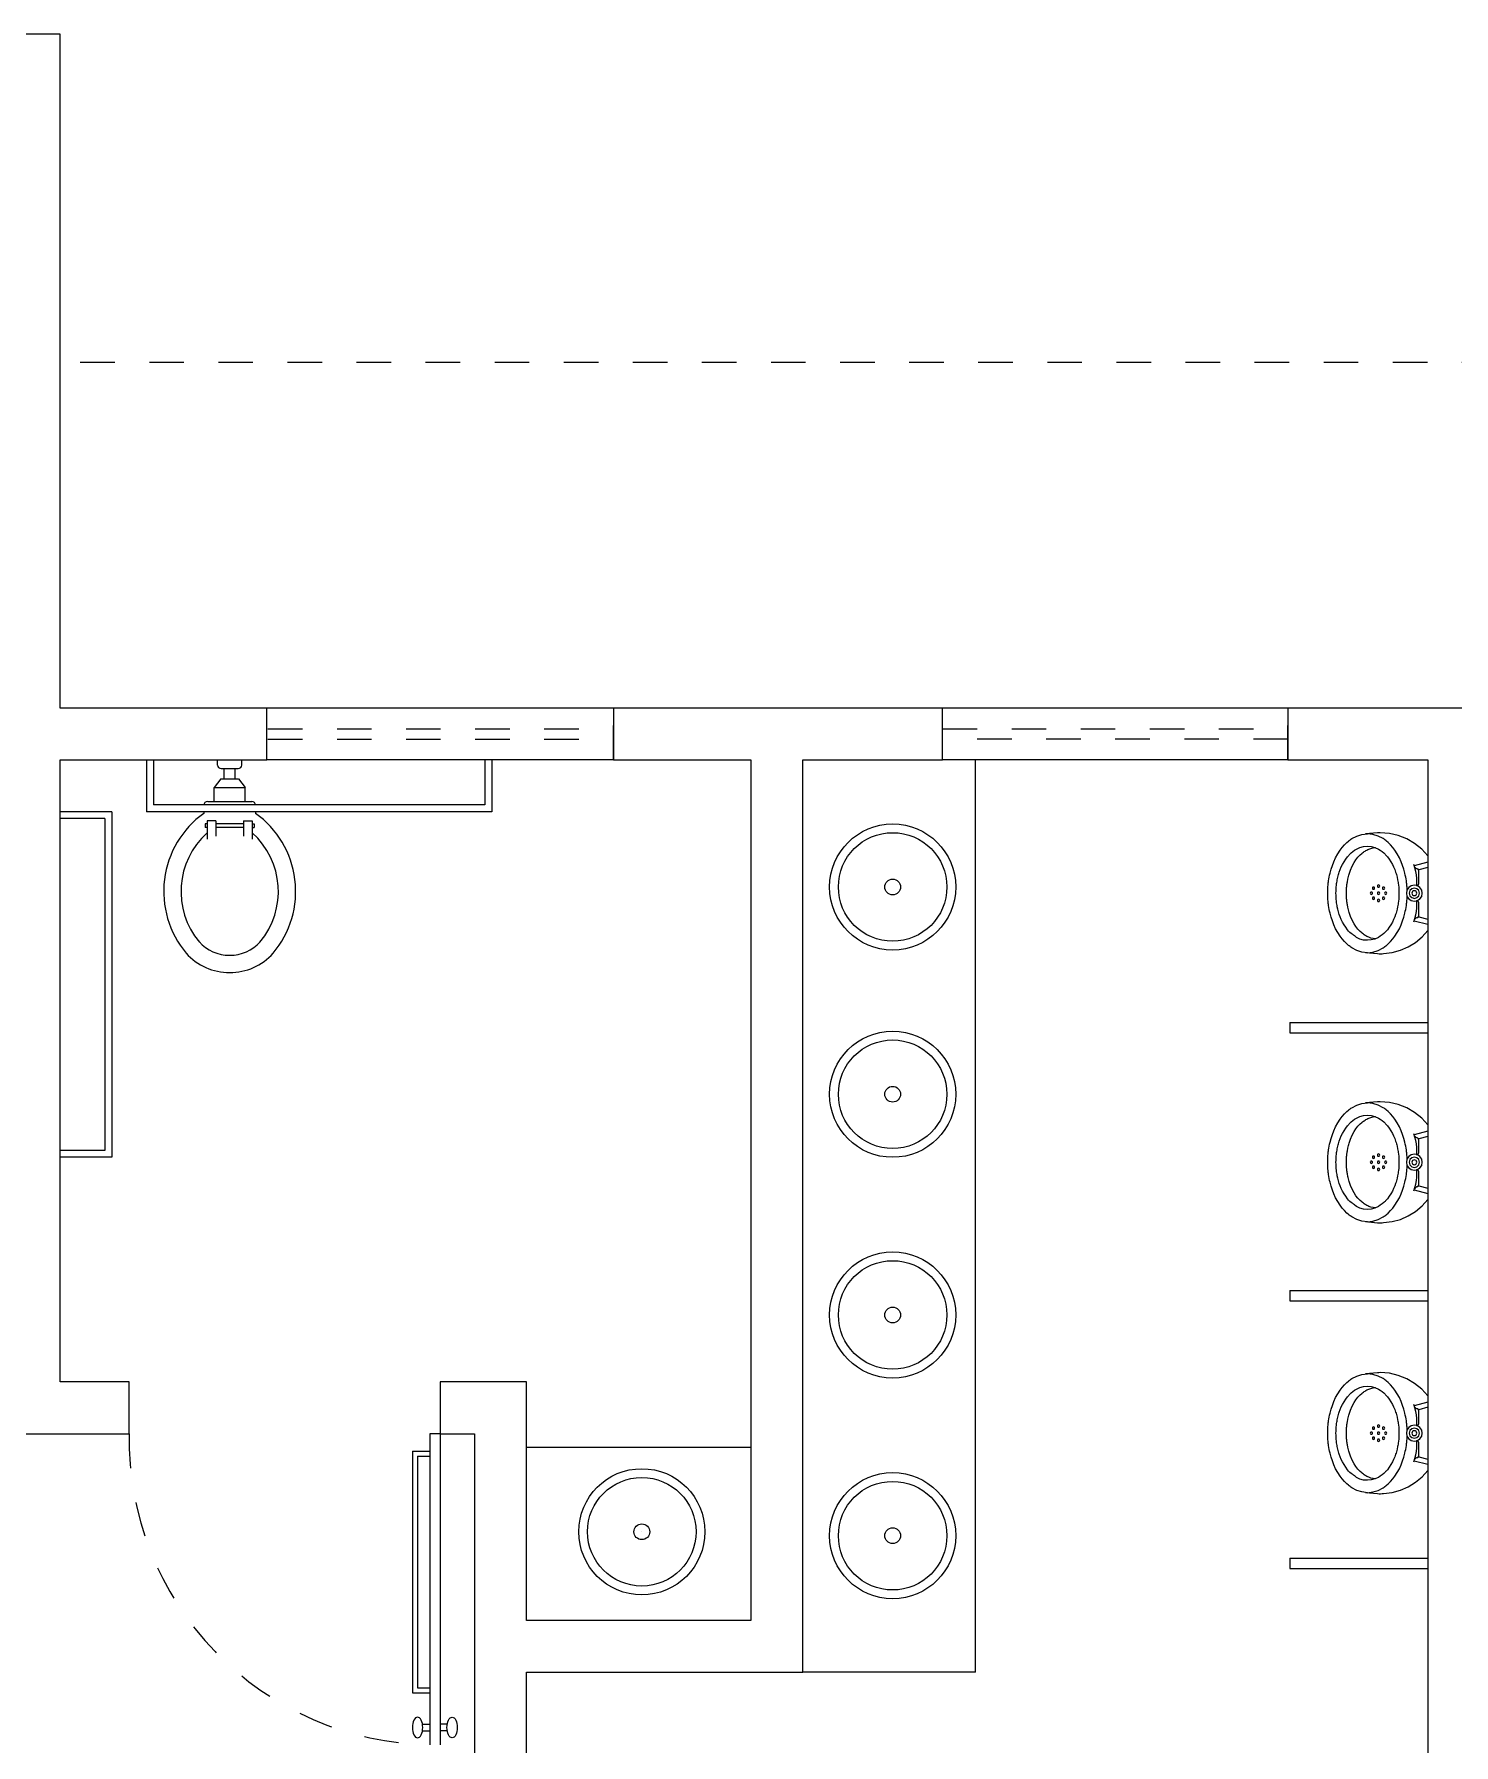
# Model space of a CAD drawing. Header units: millimetres. Extents: x 952 to 2017, y 419 to 1447.
# Drawn here: x 1009.416 to 1013.526, y 460.549 to 465.499 of the extents above; entities that cross this region are included whole.
import ezdxf

# ---------------------------------------------------------------- set-up
doc = ezdxf.new("R2010")
doc.units = ezdxf.units.MM
doc.linetypes.add('ACAD_ISO03W100', pattern=[30, 12, -18])
for name, color, linetype in [('can02', 2, 'Continuous'), ('Fios', 10, 'Continuous'), ('Janela', 2, 'Continuous'), ('pena 01', 1, 'Continuous'), ('pena02', 2, 'Continuous')]:
    doc.layers.add(name, color=color, linetype=linetype)

msp = doc.modelspace()

# ---------------------------------------------------------------- linework, layer by layer
at = {"layer": 'can02'}
msp.add_line((1011.0925, 463.5488), (1010.0798, 463.5488), dxfattribs=at)
for points in [[(1009.6907, 461.4488), (1009.6907, 461.5988), (1009.4907, 461.5988), (1009.4907, 463.3988), (1010.0895, 463.3988), (1010.0895, 463.5488), (1009.4907, 463.5488), (1009.4907, 465.4988), (1009.3407, 465.4988), (1009.3407, 461.4488)], [(1011.6407, 460.7588), (1011.6407, 463.3988), (1012.0457, 463.3988), (1012.0457, 463.5488), (1011.0925, 463.5488), (1011.0925, 463.3988), (1011.4907, 463.3988), (1011.4907, 460.9088), (1010.8407, 460.9088), (1010.8407, 460.9488), (1010.8407, 461.5988), (1010.5907, 461.5988), (1010.5907, 461.4488), (1010.6907, 461.4488), (1010.6907, 460.4188), (1010.8407, 460.4188), (1010.8407, 460.7588)]]:
    msp.add_lwpolyline(points, close=True, dxfattribs=at)
msp.add_lwpolyline([(1013.6007, 463.5488), (1013.0457, 463.5488), (1013.0457, 463.3988), (1013.4507, 463.3988), (1013.4507, 457.5488), (1011.6407, 457.5488)], dxfattribs=at)
at = {"layer": 'Fios'}
for p, q in [((1009.9467, 463.3988), (1010.0167, 463.3988)), ((1009.9467, 463.3838), (1009.9467, 463.3988)), ((1009.9467, 463.3988), (1010.0167, 463.3988)), ((1009.9567, 463.3738), (1010.0067, 463.3738)), ((1009.9662, 463.3438), (1009.9662, 463.3738)), ((1009.9972, 463.3438), (1009.9972, 463.3738)), ((1010.0167, 463.3838), (1010.0167, 463.3988)), ((1012.1407, 460.7588), (1012.1407, 463.3988)), ((1009.9562, 463.3438), (1009.9367, 463.3188)), ((1009.9562, 463.3438), (1010.0072, 463.3438)), ((1010.0072, 463.3438), (1010.0267, 463.3188)), ((1009.918, 463.2788), (1010.0454, 463.2788)), ((1009.9367, 463.2788), (1009.9367, 463.3188)), ((1009.9367, 463.3188), (1010.0267, 463.3188)), ((1010.0267, 463.2788), (1010.0267, 463.3188)), ((1009.9067, 463.2488), (1009.9067, 463.244)), ((1009.9162, 463.2225), (1009.9162, 463.1694)), ((1009.9412, 463.2225), (1009.9162, 463.2225)), ((1009.9412, 463.2225), (1009.9412, 463.1785)), ((1010.0215, 463.2225), (1010.0215, 463.1785)), ((1010.0215, 463.2225), (1010.0466, 463.2225)), ((1010.0466, 463.2225), (1010.0466, 463.1694)), ((1010.0567, 463.2488), (1010.0567, 463.244)), ((1009.9162, 463.2136), (1009.9103, 463.2136)), ((1009.9103, 463.2136), (1009.9103, 463.2029)), ((1009.9162, 463.2029), (1009.9103, 463.2029)), ((1010.0215, 463.2136), (1009.9412, 463.2136)), ((1010.0215, 463.2029), (1009.9412, 463.2029)), ((1010.0466, 463.2136), (1010.0525, 463.2136)), ((1010.0466, 463.2029), (1010.0525, 463.2029)), ((1010.0525, 463.2136), (1010.0525, 463.2029)), ((1011.4907, 461.4088), (1010.8407, 461.4088)), ((1011.1749, 461.1652), (1011.1749, 461.1652)), ((1012.1407, 460.7588), (1011.6407, 460.7588))]:
    msp.add_line(p, q, dxfattribs=at)
for points in [[(1013.2304, 463.171), (1013.2447, 463.1784), (1013.2599, 463.1832), (1013.2758, 463.1852)], [(1013.3051, 463.1878), (1013.27, 463.1847)], [(1013.3211, 463.171), (1013.3069, 463.1784), (1013.2917, 463.1832), (1013.2758, 463.1852)], [(1013.309, 463.1881), (1013.3051, 463.1878)], [(1013.3128, 463.1882), (1013.309, 463.1881)], [(1013.3895, 463.1705), (1013.3649, 463.1803), (1013.3392, 463.1862), (1013.3128, 463.1882)], [(1013.1783, 463.1042), (1013.1835, 463.1158), (1013.1896, 463.1269), (1013.1965, 463.1376)], [(1013.1965, 463.1376), (1013.2025, 463.1454), (1013.2091, 463.1528), (1013.216, 463.1598)], [(1013.2286, 463.1297), (1013.2335, 463.1338), (1013.2386, 463.1375), (1013.244, 463.1408)], [(1013.2374, 463.1017), (1013.2425, 463.1097), (1013.2483, 463.1171), (1013.2548, 463.1239)], [(1013.244, 463.1408), (1013.2541, 463.1455), (1013.2647, 463.1484), (1013.2758, 463.1494)], [(1013.2758, 463.1494), (1013.2868, 463.1484), (1013.2975, 463.1455), (1013.3075, 463.1408)], [(1013.2796, 463.1406), (1013.2858, 463.1427), (1013.2922, 463.1443), (1013.2987, 463.1451)], [(1013.3075, 463.1408), (1013.3129, 463.1375), (1013.3181, 463.1338), (1013.3229, 463.1297)], [(1013.355, 463.1376), (1013.3491, 463.1454), (1013.3425, 463.1528), (1013.3356, 463.1598)], [(1013.3733, 463.1042), (1013.3681, 463.1158), (1013.3619, 463.1269), (1013.355, 463.1376)], [(1013.4507, 463.1209), (1013.4329, 463.1405), (1013.4124, 463.1571), (1013.3895, 463.1705)], [(1013.1674, 463.0709), (1013.1704, 463.0822), (1013.1741, 463.0933), (1013.1783, 463.1042)], [(1013.1943, 463.0741), (1013.197, 463.0817), (1013.2001, 463.0891), (1013.2036, 463.0964)], [(1013.2036, 463.0964), (1013.208, 463.1041), (1013.2128, 463.1115), (1013.2181, 463.1186)], [(1013.2228, 463.0685), (1013.2267, 463.0799), (1013.2317, 463.091), (1013.2374, 463.1017)], [(1013.3335, 463.1186), (1013.3387, 463.1115), (1013.3436, 463.1041), (1013.3479, 463.0964)], [(1013.3479, 463.0964), (1013.3514, 463.0891), (1013.3546, 463.0817), (1013.3573, 463.0741)], [(1013.3841, 463.0709), (1013.3811, 463.0822), (1013.3775, 463.0933), (1013.3733, 463.1042)], [(1013.4173, 463.066), (1013.4154, 463.0761), (1013.4129, 463.086), (1013.4098, 463.0958)], [(1013.4507, 463.103), (1013.4108, 463.0926)], [(1013.4233, 463.0794), (1013.4233, 463.0392)], [(1013.4507, 463.0878), (1013.4246, 463.081)], [(1013.4507, 463.1209), (1013.4507, 462.9051)], [(1013.2932, 463.0309), (1013.2915, 463.0305), (1013.2904, 463.0293), (1013.2899, 463.0276)], [(1013.2899, 463.0276), (1013.2904, 463.026), (1013.2915, 463.0248), (1013.2932, 463.0243)], [(1013.2965, 463.0276), (1013.2961, 463.0293), (1013.2949, 463.0305), (1013.2932, 463.0309)], [(1013.2932, 463.0243), (1013.2949, 463.0248), (1013.2961, 463.026), (1013.2965, 463.0276)], [(1013.3078, 463.037), (1013.3061, 463.0365), (1013.305, 463.0354), (1013.3045, 463.0337)], [(1013.3045, 463.0337), (1013.305, 463.032), (1013.3061, 463.0308), (1013.3078, 463.0304)], [(1013.3111, 463.0337), (1013.3107, 463.0354), (1013.3095, 463.0365), (1013.3078, 463.037)], [(1013.3078, 463.0304), (1013.3095, 463.0308), (1013.3107, 463.032), (1013.3111, 463.0337)], [(1013.3224, 463.0309), (1013.3207, 463.0305), (1013.3196, 463.0293), (1013.3191, 463.0276)], [(1013.3191, 463.0276), (1013.3196, 463.026), (1013.3207, 463.0248), (1013.3224, 463.0243)], [(1013.3257, 463.0276), (1013.3253, 463.0293), (1013.3241, 463.0305), (1013.3224, 463.0309)], [(1013.3224, 463.0243), (1013.3241, 463.0248), (1013.3253, 463.026), (1013.3257, 463.0276)], [(1013.4115, 463.0362), (1013.4025, 463.0343), (1013.3951, 463.0294), (1013.3902, 463.022), (1013.3884, 463.013)], [(1013.4115, 463.0279), (1013.404, 463.0259), (1013.3986, 463.0205), (1013.3966, 463.013)], [(1013.4346, 463.013), (1013.4328, 463.022), (1013.4278, 463.0294), (1013.4205, 463.0343), (1013.4115, 463.0362)], [(1013.4264, 463.013), (1013.4243, 463.0205), (1013.419, 463.0259), (1013.4115, 463.0279)], [(1013.4191, 463.0346), (1013.4191, 463.0455), (1013.4185, 463.0558), (1013.4173, 463.066)], [(1013.418, 463.0349), (1013.4205, 463.0353), (1013.4217, 463.0359)], [(1013.4217, 463.0359), (1013.4226, 463.0368), (1013.4231, 463.0379), (1013.4233, 463.0392)], [(1013.1846, 463.013), (1013.1847, 463.0186)], [(1013.1847, 463.0075), (1013.1846, 463.013)], [(1013.2872, 463.0163), (1013.2855, 463.0159), (1013.2843, 463.0147), (1013.2839, 463.013)], [(1013.2839, 463.013), (1013.2843, 463.0114), (1013.2855, 463.0102), (1013.2872, 463.0097)], [(1013.2905, 463.013), (1013.29, 463.0147), (1013.2888, 463.0159), (1013.2872, 463.0163)], [(1013.2872, 463.0097), (1013.2888, 463.0102), (1013.29, 463.0114), (1013.2905, 463.013)], [(1013.2932, 463.0017), (1013.2915, 463.0013), (1013.2904, 463.0001), (1013.2899, 462.9984)], [(1013.2899, 462.9984), (1013.2904, 462.9968), (1013.2915, 462.9956), (1013.2932, 462.9951)], [(1013.2965, 462.9984), (1013.2961, 463.0001), (1013.2949, 463.0013), (1013.2932, 463.0017)], [(1013.2932, 462.9951), (1013.2949, 462.9956), (1013.2961, 462.9968), (1013.2965, 462.9984)], [(1013.3078, 463.0163), (1013.3061, 463.0159), (1013.305, 463.0147), (1013.3045, 463.013)], [(1013.3045, 463.013), (1013.305, 463.0114), (1013.3061, 463.0102), (1013.3078, 463.0097)], [(1013.3078, 462.9957), (1013.3061, 462.9952), (1013.305, 462.994), (1013.3045, 462.9924)], [(1013.3045, 462.9924), (1013.305, 462.9907), (1013.3061, 462.9895), (1013.3078, 462.9891)], [(1013.3111, 463.013), (1013.3107, 463.0147), (1013.3095, 463.0159), (1013.3078, 463.0163)], [(1013.3078, 463.0097), (1013.3095, 463.0102), (1013.3107, 463.0114), (1013.3111, 463.013)], [(1013.3111, 462.9924), (1013.3107, 462.994), (1013.3095, 462.9952), (1013.3078, 462.9957)], [(1013.3078, 462.9891), (1013.3095, 462.9895), (1013.3107, 462.9907), (1013.3111, 462.9924)], [(1013.3224, 463.0017), (1013.3207, 463.0013), (1013.3196, 463.0001), (1013.3191, 462.9984)], [(1013.3191, 462.9984), (1013.3196, 462.9968), (1013.3207, 462.9956), (1013.3224, 462.9951)], [(1013.3257, 462.9984), (1013.3253, 463.0001), (1013.3241, 463.0013), (1013.3224, 463.0017)], [(1013.3224, 462.9951), (1013.3241, 462.9956), (1013.3253, 462.9968), (1013.3257, 462.9984)], [(1013.3285, 463.0163), (1013.3268, 463.0159), (1013.3256, 463.0147), (1013.3252, 463.013)], [(1013.3252, 463.013), (1013.3256, 463.0114), (1013.3268, 463.0102), (1013.3285, 463.0097)], [(1013.3318, 463.013), (1013.3313, 463.0147), (1013.3301, 463.0159), (1013.3285, 463.0163)], [(1013.3285, 463.0097), (1013.3301, 463.0102), (1013.3313, 463.0114), (1013.3318, 463.013)], [(1013.3669, 463.0186), (1013.3669, 463.013)], [(1013.3669, 463.013), (1013.3669, 463.0075)], [(1013.3884, 463.013), (1013.3902, 463.004), (1013.3951, 462.9967), (1013.4025, 462.9917), (1013.4115, 462.9899)], [(1013.3966, 463.013), (1013.3986, 463.0055), (1013.404, 463.0002), (1013.4115, 462.9982)], [(1013.4115, 462.9899), (1013.4205, 462.9917), (1013.4278, 462.9967), (1013.4328, 463.004), (1013.4346, 463.013)], [(1013.4115, 462.9982), (1013.419, 463.0002), (1013.4243, 463.0055), (1013.4264, 463.013)], [(1013.4173, 462.9601), (1013.4185, 462.9703), (1013.4191, 462.9805), (1013.4191, 462.9914)], [(1013.4217, 462.9902), (1013.4205, 462.9908), (1013.418, 462.9912)], [(1013.4233, 462.9869), (1013.4231, 462.9881), (1013.4226, 462.9893), (1013.4217, 462.9902)], [(1013.4233, 462.9869), (1013.4233, 462.9465)], [(1013.1783, 462.9218), (1013.1741, 462.9328), (1013.1704, 462.9439), (1013.1674, 462.9552)], [(1013.2036, 462.9297), (1013.2001, 462.9369), (1013.197, 462.9443), (1013.1943, 462.9519)], [(1013.2181, 462.9075), (1013.2129, 462.9146), (1013.208, 462.922), (1013.2036, 462.9297)], [(1013.2374, 462.9243), (1013.2317, 462.935), (1013.2267, 462.9461), (1013.2228, 462.9576)], [(1013.2548, 462.9021), (1013.2483, 462.909), (1013.2425, 462.9164), (1013.2374, 462.9243)], [(1013.3479, 462.9297), (1013.3436, 462.922), (1013.3387, 462.9146), (1013.3335, 462.9075)], [(1013.3573, 462.9519), (1013.3546, 462.9443), (1013.3514, 462.9369), (1013.3479, 462.9297)], [(1013.3733, 462.9218), (1013.3775, 462.9328), (1013.3811, 462.9439), (1013.3841, 462.9552)], [(1013.4098, 462.9303), (1013.4129, 462.94), (1013.4154, 462.95), (1013.4173, 462.9601)], [(1013.4108, 462.9335), (1013.4507, 462.923)], [(1013.4246, 462.9451), (1013.4507, 462.9382)], [(1013.1965, 462.8885), (1013.1896, 462.8991), (1013.1835, 462.9103), (1013.1783, 462.9218)], [(1013.216, 462.8662), (1013.2091, 462.8733), (1013.2025, 462.8806), (1013.1965, 462.8885)], [(1013.2286, 462.8964), (1013.2248, 462.8997), (1013.2213, 462.9034), (1013.2181, 462.9075)], [(1013.2314, 462.8947), (1013.2286, 462.8964)], [(1013.2758, 462.8767), (1013.2646, 462.8775), (1013.2539, 462.8803), (1013.244, 462.8852)], [(1013.3075, 462.8852), (1013.2975, 462.8805), (1013.2868, 462.8777), (1013.2758, 462.8767)], [(1013.2987, 462.881), (1013.2922, 462.8818), (1013.2858, 462.8833), (1013.2796, 462.8855)], [(1013.3229, 462.8964), (1013.3181, 462.8923), (1013.3129, 462.8886), (1013.3075, 462.8852)], [(1013.3356, 462.8662), (1013.3425, 462.8733), (1013.3491, 462.8806), (1013.355, 462.8885)], [(1013.355, 462.8885), (1013.3619, 462.8991), (1013.3681, 462.9103), (1013.3733, 462.9218)], [(1013.3938, 462.8577), (1013.415, 462.8708), (1013.4341, 462.8867), (1013.4507, 462.9051)], [(1013.2758, 462.8409), (1013.2599, 462.8429), (1013.2447, 462.8476), (1013.2304, 462.8551)], [(1013.27, 462.8414), (1013.3051, 462.8382)], [(1013.2758, 462.8409), (1013.2917, 462.8429), (1013.3069, 462.8476), (1013.3211, 462.8551)], [(1013.3223, 462.8384), (1013.347, 462.8413), (1013.371, 462.8478), (1013.3938, 462.8577)], [(1013.1965, 462.359), (1013.2025, 462.3669), (1013.2091, 462.3742), (1013.216, 462.3813)], [(1013.2304, 462.3924), (1013.2447, 462.3999), (1013.2599, 462.4046), (1013.2758, 462.4066)], [(1013.3051, 462.4093), (1013.27, 462.4061)], [(1013.3211, 462.3924), (1013.3069, 462.3999), (1013.2917, 462.4046), (1013.2758, 462.4066)], [(1013.309, 462.4095), (1013.3051, 462.4093)], [(1013.3128, 462.4096), (1013.309, 462.4095)], [(1013.3895, 462.3919), (1013.3649, 462.4017), (1013.3392, 462.4076), (1013.3128, 462.4096)], [(1013.355, 462.359), (1013.3491, 462.3669), (1013.3425, 462.3742), (1013.3356, 462.3813)], [(1013.4507, 462.3424), (1013.4329, 462.3619), (1013.4124, 462.3785), (1013.3895, 462.3919)], [(1013.1783, 462.3257), (1013.1835, 462.3372), (1013.1896, 462.3484), (1013.1965, 462.359)], [(1013.2036, 462.3178), (1013.208, 462.3255), (1013.2128, 462.3329), (1013.2181, 462.34)], [(1013.2286, 462.3511), (1013.2335, 462.3552), (1013.2386, 462.3589), (1013.244, 462.3623)], [(1013.2374, 462.3232), (1013.2425, 462.3311), (1013.2483, 462.3385), (1013.2548, 462.3454)], [(1013.244, 462.3623), (1013.2541, 462.367), (1013.2647, 462.3698), (1013.2758, 462.3708)], [(1013.2758, 462.3708), (1013.2868, 462.3698), (1013.2975, 462.367), (1013.3075, 462.3623)], [(1013.2796, 462.362), (1013.2858, 462.3642), (1013.2922, 462.3657), (1013.2987, 462.3665)], [(1013.3075, 462.3623), (1013.3129, 462.3589), (1013.3181, 462.3552), (1013.3229, 462.3511)], [(1013.3335, 462.34), (1013.3387, 462.3329), (1013.3436, 462.3255), (1013.3479, 462.3178)], [(1013.3733, 462.3257), (1013.3681, 462.3372), (1013.3619, 462.3484), (1013.355, 462.359)], [(1013.4507, 462.3424), (1013.4507, 462.1265)], [(1013.1674, 462.2923), (1013.1704, 462.3036), (1013.1741, 462.3147), (1013.1783, 462.3257)], [(1013.1943, 462.2956), (1013.197, 462.3032), (1013.2001, 462.3106), (1013.2036, 462.3178)], [(1013.2228, 462.2899), (1013.2267, 462.3014), (1013.2317, 462.3125), (1013.2374, 462.3232)], [(1013.3479, 462.3178), (1013.3514, 462.3106), (1013.3546, 462.3032), (1013.3573, 462.2956)], [(1013.3841, 462.2923), (1013.3811, 462.3036), (1013.3775, 462.3147), (1013.3733, 462.3257)], [(1013.4173, 462.2874), (1013.4154, 462.2975), (1013.4129, 462.3074), (1013.4098, 462.3172)], [(1013.4507, 462.3245), (1013.4108, 462.314)], [(1013.4191, 462.2561), (1013.4191, 462.267), (1013.4185, 462.2772), (1013.4173, 462.2874)], [(1013.4233, 462.3008), (1013.4233, 462.2606)], [(1013.4507, 462.3093), (1013.4246, 462.3024)], [(1013.1846, 462.2345), (1013.1847, 462.24)], [(1013.1847, 462.2289), (1013.1846, 462.2345)], [(1013.2872, 462.2378), (1013.2855, 462.2373), (1013.2843, 462.2361), (1013.2839, 462.2345)], [(1013.2839, 462.2345), (1013.2843, 462.2328), (1013.2855, 462.2316), (1013.2872, 462.2312)], [(1013.2905, 462.2345), (1013.29, 462.2361), (1013.2888, 462.2373), (1013.2872, 462.2378)], [(1013.2872, 462.2312), (1013.2888, 462.2316), (1013.29, 462.2328), (1013.2905, 462.2345)], [(1013.2932, 462.2524), (1013.2915, 462.2519), (1013.2904, 462.2507), (1013.2899, 462.2491)], [(1013.2899, 462.2491), (1013.2904, 462.2474), (1013.2915, 462.2462), (1013.2932, 462.2458)], [(1013.2965, 462.2491), (1013.2961, 462.2507), (1013.2949, 462.2519), (1013.2932, 462.2524)], [(1013.2932, 462.2458), (1013.2949, 462.2462), (1013.2961, 462.2474), (1013.2965, 462.2491)], [(1013.3078, 462.2584), (1013.3061, 462.258), (1013.305, 462.2568), (1013.3045, 462.2551)], [(1013.3045, 462.2551), (1013.305, 462.2534), (1013.3061, 462.2523), (1013.3078, 462.2518)], [(1013.3078, 462.2378), (1013.3061, 462.2373), (1013.305, 462.2361), (1013.3045, 462.2345)], [(1013.3045, 462.2345), (1013.305, 462.2328), (1013.3061, 462.2316), (1013.3078, 462.2312)], [(1013.3111, 462.2551), (1013.3107, 462.2568), (1013.3095, 462.258), (1013.3078, 462.2584)], [(1013.3078, 462.2518), (1013.3095, 462.2523), (1013.3107, 462.2534), (1013.3111, 462.2551)], [(1013.3111, 462.2345), (1013.3107, 462.2361), (1013.3095, 462.2373), (1013.3078, 462.2378)], [(1013.3078, 462.2312), (1013.3095, 462.2316), (1013.3107, 462.2328), (1013.3111, 462.2345)], [(1013.3224, 462.2524), (1013.3207, 462.2519), (1013.3196, 462.2507), (1013.3191, 462.2491)], [(1013.3191, 462.2491), (1013.3196, 462.2474), (1013.3207, 462.2462), (1013.3224, 462.2458)], [(1013.3257, 462.2491), (1013.3253, 462.2507), (1013.3241, 462.2519), (1013.3224, 462.2524)], [(1013.3224, 462.2458), (1013.3241, 462.2462), (1013.3253, 462.2474), (1013.3257, 462.2491)], [(1013.3285, 462.2378), (1013.3268, 462.2373), (1013.3256, 462.2361), (1013.3252, 462.2345)], [(1013.3252, 462.2345), (1013.3256, 462.2328), (1013.3268, 462.2316), (1013.3285, 462.2312)], [(1013.3318, 462.2345), (1013.3313, 462.2361), (1013.3301, 462.2373), (1013.3285, 462.2378)], [(1013.3285, 462.2312), (1013.3301, 462.2316), (1013.3313, 462.2328), (1013.3318, 462.2345)], [(1013.3669, 462.24), (1013.3669, 462.2345)], [(1013.3669, 462.2345), (1013.3669, 462.2289)], [(1013.4115, 462.2576), (1013.4025, 462.2558), (1013.3951, 462.2508), (1013.3902, 462.2435), (1013.3884, 462.2345)], [(1013.3884, 462.2345), (1013.3902, 462.2255), (1013.3951, 462.2181), (1013.4025, 462.2131), (1013.4115, 462.2113)], [(1013.4115, 462.2493), (1013.404, 462.2473), (1013.3986, 462.242), (1013.3966, 462.2345)], [(1013.3966, 462.2345), (1013.3986, 462.227), (1013.404, 462.2216), (1013.4115, 462.2196)], [(1013.4346, 462.2345), (1013.4328, 462.2435), (1013.4278, 462.2508), (1013.4205, 462.2558), (1013.4115, 462.2576)], [(1013.4264, 462.2345), (1013.4243, 462.242), (1013.419, 462.2473), (1013.4115, 462.2493)], [(1013.4115, 462.2196), (1013.419, 462.2216), (1013.4243, 462.227), (1013.4264, 462.2345)], [(1013.4115, 462.2113), (1013.4205, 462.2131), (1013.4278, 462.2181), (1013.4328, 462.2255), (1013.4346, 462.2345)], [(1013.418, 462.2563), (1013.4205, 462.2567), (1013.4217, 462.2573)], [(1013.4217, 462.2573), (1013.4226, 462.2582), (1013.4231, 462.2594), (1013.4233, 462.2606)], [(1013.2932, 462.2232), (1013.2915, 462.2227), (1013.2904, 462.2215), (1013.2899, 462.2199)], [(1013.2899, 462.2199), (1013.2904, 462.2182), (1013.2915, 462.217), (1013.2932, 462.2166)], [(1013.2965, 462.2199), (1013.2961, 462.2215), (1013.2949, 462.2227), (1013.2932, 462.2232)], [(1013.2932, 462.2166), (1013.2949, 462.217), (1013.2961, 462.2182), (1013.2965, 462.2199)], [(1013.3078, 462.2171), (1013.3061, 462.2167), (1013.305, 462.2155), (1013.3045, 462.2138)], [(1013.3045, 462.2138), (1013.305, 462.2121), (1013.3061, 462.211), (1013.3078, 462.2105)], [(1013.3111, 462.2138), (1013.3107, 462.2155), (1013.3095, 462.2167), (1013.3078, 462.2171)], [(1013.3078, 462.2105), (1013.3095, 462.211), (1013.3107, 462.2121), (1013.3111, 462.2138)], [(1013.3224, 462.2232), (1013.3207, 462.2227), (1013.3196, 462.2215), (1013.3191, 462.2199)], [(1013.3191, 462.2199), (1013.3196, 462.2182), (1013.3207, 462.217), (1013.3224, 462.2166)], [(1013.3257, 462.2199), (1013.3253, 462.2215), (1013.3241, 462.2227), (1013.3224, 462.2232)], [(1013.3224, 462.2166), (1013.3241, 462.217), (1013.3253, 462.2182), (1013.3257, 462.2199)], [(1013.4098, 462.1517), (1013.4129, 462.1615), (1013.4154, 462.1714), (1013.4173, 462.1815)], [(1013.4173, 462.1815), (1013.4185, 462.1917), (1013.4191, 462.202), (1013.4191, 462.2129)], [(1013.4217, 462.2116), (1013.4205, 462.2122), (1013.418, 462.2126)], [(1013.4233, 462.2083), (1013.4231, 462.2096), (1013.4226, 462.2107), (1013.4217, 462.2116)], [(1013.4233, 462.2083), (1013.4233, 462.1679)], [(1013.1783, 462.1433), (1013.1741, 462.1542), (1013.1704, 462.1653), (1013.1674, 462.1766)], [(1013.1965, 462.1099), (1013.1896, 462.1206), (1013.1835, 462.1317), (1013.1783, 462.1433)], [(1013.2036, 462.1511), (1013.2001, 462.1584), (1013.197, 462.1658), (1013.1943, 462.1733)], [(1013.2181, 462.1289), (1013.2129, 462.1361), (1013.208, 462.1434), (1013.2036, 462.1511)], [(1013.2374, 462.1457), (1013.2317, 462.1565), (1013.2267, 462.1675), (1013.2228, 462.179)], [(1013.2548, 462.1236), (1013.2483, 462.1304), (1013.2425, 462.1378), (1013.2374, 462.1457)], [(1013.3479, 462.1511), (1013.3436, 462.1434), (1013.3387, 462.136), (1013.3335, 462.1289)], [(1013.3573, 462.1733), (1013.3546, 462.1658), (1013.3514, 462.1584), (1013.3479, 462.1511)], [(1013.355, 462.1099), (1013.3619, 462.1206), (1013.3681, 462.1317), (1013.3733, 462.1433)], [(1013.3733, 462.1433), (1013.3775, 462.1542), (1013.3811, 462.1653), (1013.3841, 462.1766)], [(1013.4108, 462.1549), (1013.4507, 462.1444)], [(1013.4246, 462.1665), (1013.4507, 462.1597)], [(1013.216, 462.0876), (1013.2091, 462.0947), (1013.2025, 462.1021), (1013.1965, 462.1099)], [(1013.2286, 462.1178), (1013.2248, 462.1211), (1013.2213, 462.1249), (1013.2181, 462.1289)], [(1013.2314, 462.1162), (1013.2286, 462.1178)], [(1013.2758, 462.0981), (1013.2646, 462.099), (1013.2539, 462.1017), (1013.244, 462.1067)], [(1013.3075, 462.1067), (1013.2975, 462.102), (1013.2868, 462.0991), (1013.2758, 462.0981)], [(1013.2987, 462.1024), (1013.2922, 462.1032), (1013.2858, 462.1048), (1013.2796, 462.1069)], [(1013.3229, 462.1178), (1013.3181, 462.1137), (1013.3129, 462.11), (1013.3075, 462.1067)], [(1013.3356, 462.0876), (1013.3425, 462.0947), (1013.3491, 462.1021), (1013.355, 462.1099)], [(1013.3938, 462.0792), (1013.415, 462.0922), (1013.4341, 462.1081), (1013.4507, 462.1265)], [(1013.2758, 462.0623), (1013.2599, 462.0643), (1013.2447, 462.0691), (1013.2304, 462.0765)], [(1013.27, 462.0628), (1013.3051, 462.0596)], [(1013.2758, 462.0623), (1013.2917, 462.0643), (1013.3069, 462.0691), (1013.3211, 462.0765)], [(1013.3223, 462.0598), (1013.347, 462.0627), (1013.371, 462.0693), (1013.3938, 462.0792)], [(1013.1965, 461.5751), (1013.2025, 461.5829), (1013.2091, 461.5903), (1013.216, 461.5973)], [(1013.2304, 461.6084), (1013.2447, 461.6159), (1013.2599, 461.6207), (1013.2758, 461.6226)], [(1013.3051, 461.6253), (1013.27, 461.6221)], [(1013.3211, 461.6084), (1013.3069, 461.6159), (1013.2917, 461.6207), (1013.2758, 461.6226)], [(1013.309, 461.6256), (1013.3051, 461.6253)], [(1013.3128, 461.6257), (1013.309, 461.6256)], [(1013.3895, 461.6079), (1013.3649, 461.6177), (1013.3392, 461.6237), (1013.3128, 461.6257)], [(1013.355, 461.5751), (1013.3491, 461.5829), (1013.3425, 461.5903), (1013.3356, 461.5973)], [(1013.4507, 461.5584), (1013.4329, 461.578), (1013.4124, 461.5946), (1013.3895, 461.6079)], [(1013.1674, 461.5083), (1013.1704, 461.5196), (1013.1741, 461.5308), (1013.1783, 461.5417)], [(1013.1783, 461.5417), (1013.1835, 461.5533), (1013.1896, 461.5644), (1013.1965, 461.5751)], [(1013.2036, 461.5338), (1013.208, 461.5415), (1013.2128, 461.549), (1013.2181, 461.5561)], [(1013.2228, 461.5059), (1013.2267, 461.5174), (1013.2317, 461.5285), (1013.2374, 461.5392)], [(1013.2286, 461.5672), (1013.2335, 461.5713), (1013.2386, 461.5749), (1013.244, 461.5783)], [(1013.2374, 461.5392), (1013.2425, 461.5471), (1013.2483, 461.5545), (1013.2548, 461.5614)], [(1013.244, 461.5783), (1013.2541, 461.583), (1013.2647, 461.5859), (1013.2758, 461.5868)], [(1013.2758, 461.5868), (1013.2868, 461.5859), (1013.2975, 461.583), (1013.3075, 461.5783)], [(1013.2796, 461.578), (1013.2858, 461.5802), (1013.2922, 461.5817), (1013.2987, 461.5825)], [(1013.3075, 461.5783), (1013.3129, 461.5749), (1013.3181, 461.5713), (1013.3229, 461.5672)], [(1013.3335, 461.5561), (1013.3387, 461.549), (1013.3436, 461.5415), (1013.3479, 461.5338)], [(1013.3733, 461.5417), (1013.3681, 461.5533), (1013.3619, 461.5644), (1013.355, 461.5751)], [(1013.3841, 461.5083), (1013.3811, 461.5196), (1013.3775, 461.5308), (1013.3733, 461.5417)], [(1013.4507, 461.5405), (1013.4108, 461.5301)], [(1013.4507, 461.5584), (1013.4507, 461.3426)], [(1013.1943, 461.5116), (1013.197, 461.5192), (1013.2001, 461.5266), (1013.2036, 461.5338)], [(1013.3479, 461.5338), (1013.3514, 461.5266), (1013.3546, 461.5192), (1013.3573, 461.5116)], [(1013.4173, 461.5034), (1013.4154, 461.5135), (1013.4129, 461.5235), (1013.4098, 461.5333)], [(1013.4191, 461.4721), (1013.4191, 461.483), (1013.4185, 461.4932), (1013.4173, 461.5034)], [(1013.4233, 461.5169), (1013.4233, 461.4766)], [(1013.4507, 461.5253), (1013.4246, 461.5185)], [(1013.1846, 461.4505), (1013.1847, 461.4561)], [(1013.1847, 461.4449), (1013.1846, 461.4505)], [(1013.2872, 461.4538), (1013.2855, 461.4534), (1013.2843, 461.4522), (1013.2839, 461.4505)], [(1013.2839, 461.4505), (1013.2843, 461.4488), (1013.2855, 461.4476), (1013.2872, 461.4472)], [(1013.2905, 461.4505), (1013.29, 461.4522), (1013.2888, 461.4534), (1013.2872, 461.4538)], [(1013.2872, 461.4472), (1013.2888, 461.4476), (1013.29, 461.4488), (1013.2905, 461.4505)], [(1013.2932, 461.4684), (1013.2915, 461.468), (1013.2904, 461.4668), (1013.2899, 461.4651)], [(1013.2899, 461.4651), (1013.2904, 461.4634), (1013.2915, 461.4622), (1013.2932, 461.4618)], [(1013.2932, 461.4392), (1013.2915, 461.4387), (1013.2904, 461.4376), (1013.2899, 461.4359)], [(1013.2965, 461.4651), (1013.2961, 461.4668), (1013.2949, 461.468), (1013.2932, 461.4684)], [(1013.2932, 461.4618), (1013.2949, 461.4622), (1013.2961, 461.4634), (1013.2965, 461.4651)], [(1013.2965, 461.4359), (1013.2961, 461.4376), (1013.2949, 461.4387), (1013.2932, 461.4392)], [(1013.3078, 461.4745), (1013.3061, 461.474), (1013.305, 461.4728), (1013.3045, 461.4712)], [(1013.3045, 461.4712), (1013.305, 461.4695), (1013.3061, 461.4683), (1013.3078, 461.4678)], [(1013.3078, 461.4538), (1013.3061, 461.4534), (1013.305, 461.4522), (1013.3045, 461.4505)], [(1013.3045, 461.4505), (1013.305, 461.4488), (1013.3061, 461.4476), (1013.3078, 461.4472)], [(1013.3111, 461.4712), (1013.3107, 461.4728), (1013.3095, 461.474), (1013.3078, 461.4745)], [(1013.3078, 461.4678), (1013.3095, 461.4683), (1013.3107, 461.4695), (1013.3111, 461.4712)], [(1013.3111, 461.4505), (1013.3107, 461.4522), (1013.3095, 461.4534), (1013.3078, 461.4538)], [(1013.3078, 461.4472), (1013.3095, 461.4476), (1013.3107, 461.4488), (1013.3111, 461.4505)], [(1013.3224, 461.4684), (1013.3207, 461.468), (1013.3196, 461.4668), (1013.3191, 461.4651)], [(1013.3191, 461.4651), (1013.3196, 461.4634), (1013.3207, 461.4622), (1013.3224, 461.4618)], [(1013.3224, 461.4392), (1013.3207, 461.4387), (1013.3196, 461.4376), (1013.3191, 461.4359)], [(1013.3257, 461.4651), (1013.3253, 461.4668), (1013.3241, 461.468), (1013.3224, 461.4684)], [(1013.3224, 461.4618), (1013.3241, 461.4622), (1013.3253, 461.4634), (1013.3257, 461.4651)], [(1013.3257, 461.4359), (1013.3253, 461.4376), (1013.3241, 461.4387), (1013.3224, 461.4392)], [(1013.3285, 461.4538), (1013.3268, 461.4534), (1013.3256, 461.4522), (1013.3252, 461.4505)], [(1013.3252, 461.4505), (1013.3256, 461.4488), (1013.3268, 461.4476), (1013.3285, 461.4472)], [(1013.3318, 461.4505), (1013.3313, 461.4522), (1013.3301, 461.4534), (1013.3285, 461.4538)], [(1013.3285, 461.4472), (1013.3301, 461.4476), (1013.3313, 461.4488), (1013.3318, 461.4505)], [(1013.3669, 461.4561), (1013.3669, 461.4505)], [(1013.3669, 461.4505), (1013.3669, 461.4449)], [(1013.4115, 461.4736), (1013.4025, 461.4718), (1013.3951, 461.4669), (1013.3902, 461.4595), (1013.3884, 461.4505)], [(1013.3884, 461.4505), (1013.3902, 461.4415), (1013.3951, 461.4341), (1013.4025, 461.4292), (1013.4115, 461.4274)], [(1013.4115, 461.4654), (1013.404, 461.4633), (1013.3986, 461.458), (1013.3966, 461.4505)], [(1013.3966, 461.4505), (1013.3986, 461.443), (1013.404, 461.4377), (1013.4115, 461.4356)], [(1013.4346, 461.4505), (1013.4328, 461.4595), (1013.4278, 461.4669), (1013.4205, 461.4718), (1013.4115, 461.4736)], [(1013.4264, 461.4505), (1013.4243, 461.458), (1013.419, 461.4633), (1013.4115, 461.4654)], [(1013.4115, 461.4274), (1013.4205, 461.4292), (1013.4278, 461.4341), (1013.4328, 461.4415), (1013.4346, 461.4505)], [(1013.4115, 461.4356), (1013.419, 461.4377), (1013.4243, 461.443), (1013.4264, 461.4505)], [(1013.418, 461.4723), (1013.4205, 461.4727), (1013.4217, 461.4733)], [(1013.4217, 461.4733), (1013.4226, 461.4743), (1013.4231, 461.4754), (1013.4233, 461.4766)], [(1013.1783, 461.3593), (1013.1741, 461.3702), (1013.1704, 461.3813), (1013.1674, 461.3927)], [(1013.2374, 461.3618), (1013.2317, 461.3725), (1013.2267, 461.3836), (1013.2228, 461.3951)], [(1013.2899, 461.4359), (1013.2904, 461.4342), (1013.2915, 461.433), (1013.2932, 461.4326)], [(1013.2932, 461.4326), (1013.2949, 461.433), (1013.2961, 461.4342), (1013.2965, 461.4359)], [(1013.3078, 461.4331), (1013.3061, 461.4327), (1013.305, 461.4315), (1013.3045, 461.4298)], [(1013.3045, 461.4298), (1013.305, 461.4282), (1013.3061, 461.427), (1013.3078, 461.4265)], [(1013.3111, 461.4298), (1013.3107, 461.4315), (1013.3095, 461.4327), (1013.3078, 461.4331)], [(1013.3078, 461.4265), (1013.3095, 461.427), (1013.3107, 461.4282), (1013.3111, 461.4298)], [(1013.3191, 461.4359), (1013.3196, 461.4342), (1013.3207, 461.433), (1013.3224, 461.4326)], [(1013.3224, 461.4326), (1013.3241, 461.433), (1013.3253, 461.4342), (1013.3257, 461.4359)], [(1013.3733, 461.3593), (1013.3775, 461.3702), (1013.3811, 461.3813), (1013.3841, 461.3927)], [(1013.4098, 461.3677), (1013.4129, 461.3775), (1013.4154, 461.3875), (1013.4173, 461.3976)], [(1013.4173, 461.3976), (1013.4185, 461.4078), (1013.4191, 461.418), (1013.4191, 461.4289)], [(1013.4217, 461.4277), (1013.4205, 461.4283), (1013.418, 461.4287)], [(1013.4233, 461.4243), (1013.4231, 461.4256), (1013.4226, 461.4267), (1013.4217, 461.4277)], [(1013.4233, 461.4243), (1013.4233, 461.3839)], [(1013.1965, 461.3259), (1013.1896, 461.3366), (1013.1835, 461.3477), (1013.1783, 461.3593)], [(1013.2036, 461.3672), (1013.2001, 461.3744), (1013.197, 461.3818), (1013.1943, 461.3894)], [(1013.2181, 461.3449), (1013.2129, 461.3521), (1013.208, 461.3595), (1013.2036, 461.3672)], [(1013.2286, 461.3338), (1013.2248, 461.3371), (1013.2213, 461.3409), (1013.2181, 461.3449)], [(1013.2548, 461.3396), (1013.2483, 461.3465), (1013.2425, 461.3539), (1013.2374, 461.3618)], [(1013.3479, 461.3672), (1013.3436, 461.3594), (1013.3387, 461.352), (1013.3335, 461.3449)], [(1013.3573, 461.3894), (1013.3546, 461.3818), (1013.3514, 461.3744), (1013.3479, 461.3672)], [(1013.355, 461.3259), (1013.3619, 461.3366), (1013.3681, 461.3477), (1013.3733, 461.3593)], [(1013.3938, 461.2952), (1013.415, 461.3083), (1013.4341, 461.3241), (1013.4507, 461.3426)], [(1013.4108, 461.3709), (1013.4507, 461.3605)], [(1013.4246, 461.3825), (1013.4507, 461.3757)], [(1013.216, 461.3037), (1013.2091, 461.3107), (1013.2025, 461.3181), (1013.1965, 461.3259)], [(1013.2314, 461.3322), (1013.2286, 461.3338)], [(1013.2758, 461.2783), (1013.2599, 461.2803), (1013.2447, 461.2851), (1013.2304, 461.2926)], [(1013.2758, 461.3142), (1013.2646, 461.315), (1013.2539, 461.3178), (1013.244, 461.3227)], [(1013.3075, 461.3227), (1013.2975, 461.318), (1013.2868, 461.3152), (1013.2758, 461.3142)], [(1013.2758, 461.2783), (1013.2917, 461.2803), (1013.3069, 461.2851), (1013.3211, 461.2926)], [(1013.2987, 461.3184), (1013.2922, 461.3193), (1013.2858, 461.3208), (1013.2796, 461.323)], [(1013.3229, 461.3338), (1013.3181, 461.3297), (1013.3129, 461.3261), (1013.3075, 461.3227)], [(1013.3223, 461.2759), (1013.347, 461.2787), (1013.371, 461.2853), (1013.3938, 461.2952)], [(1013.3356, 461.3037), (1013.3425, 461.3107), (1013.3491, 461.3181), (1013.355, 461.3259)], [(1013.27, 461.2789), (1013.3051, 461.2757)]]:
    msp.add_lwpolyline(points, dxfattribs=at)
for points in [[(1013.216, 463.1598), (1013.2205, 463.1639, -0.029425), (1013.2304, 463.171)], [(1013.2181, 463.1186), (1013.2214, 463.1225, -0.020792), (1013.2286, 463.1297)], [(1013.2548, 463.1239), (1013.2592, 463.1279, -0.029703), (1013.2688, 463.135)], [(1013.2688, 463.135, -0.04999), (1013.2796, 463.1406)], [(1013.3356, 463.1598), (1013.3311, 463.1639, 0.029431), (1013.3211, 463.171)], [(1013.3229, 463.1297, -0.020792), (1013.3302, 463.1225), (1013.3335, 463.1186)], [(1013.1884, 463.0519), (1013.19, 463.0594, -0.018626), (1013.1943, 463.0741)], [(1013.3573, 463.0741, -0.018631), (1013.3615, 463.0594), (1013.3632, 463.0519)], [(1013.412, 463.0895, 0.103795), (1013.4154, 463.0857)], [(1013.4154, 463.0857, 0.103814), (1013.4201, 463.0836)], [(1013.4224, 463.0822, 0.171059), (1013.4201, 463.0836)], [(1013.4233, 463.0794, 0.171026), (1013.4224, 463.0822)], [(1013.4237, 463.0804, 0.165857), (1013.4233, 463.0794)], [(1013.4246, 463.081, 0.16918), (1013.4237, 463.0804)], [(1013.1607, 463.013, -0.017734), (1013.1619, 463.0375)], [(1013.1619, 463.0375, -0.015735), (1013.1632, 463.0486)], [(1013.1632, 463.0486, -0.020461), (1013.1674, 463.0709)], [(1013.1847, 463.0186, -0.012771), (1013.1853, 463.0297)], [(1013.1853, 463.0297), (1013.1861, 463.0371, -0.015079), (1013.1884, 463.0519)], [(1013.2146, 463.013, -0.014052), (1013.2149, 463.0241)], [(1013.2149, 463.0241, -0.013175), (1013.2159, 463.0352)], [(1013.2159, 463.0352, -0.015643), (1013.2175, 463.0463)], [(1013.2175, 463.0463), (1013.2189, 463.0538, -0.016262), (1013.2228, 463.0685)], [(1013.3632, 463.0519, -0.01508), (1013.3655, 463.0371), (1013.3663, 463.0297)], [(1013.3663, 463.0297, -0.013893), (1013.3669, 463.0186)], [(1013.3883, 463.0486, 0.020456), (1013.3841, 463.0709)], [(1013.3897, 463.0375, 0.015738), (1013.3883, 463.0486)], [(1013.3906, 463.0226, 0.010835), (1013.3897, 463.0375)], [(1013.1619, 462.9886, -0.017734), (1013.1607, 463.013)], [(1013.1632, 462.9774, -0.015737), (1013.1619, 462.9886)], [(1013.1674, 462.9552, -0.02046), (1013.1632, 462.9774)], [(1013.1853, 462.9964, -0.012772), (1013.1847, 463.0075)], [(1013.1884, 462.9741, -0.015078), (1013.1861, 462.9889), (1013.1853, 462.9964)], [(1013.1943, 462.9519, -0.018626), (1013.19, 462.9666), (1013.1884, 462.9741)], [(1013.2149, 463.0019, -0.014052), (1013.2146, 463.013)], [(1013.2159, 462.9909, -0.013175), (1013.2149, 463.0019)], [(1013.2175, 462.9798, -0.015642), (1013.2159, 462.9909)], [(1013.2228, 462.9576, -0.016259), (1013.2189, 462.9723), (1013.2175, 462.9798)], [(1013.3632, 462.9741), (1013.3615, 462.9666, -0.018631), (1013.3573, 462.9519)], [(1013.3663, 462.9964), (1013.3655, 462.9889, -0.015079), (1013.3632, 462.9741)], [(1013.3669, 463.0075, -0.013893), (1013.3663, 462.9964)], [(1013.3841, 462.9552, 0.020455), (1013.3883, 462.9774)], [(1013.3883, 462.9774, 0.015739), (1013.3897, 462.9886)], [(1013.3897, 462.9886, 0.010834), (1013.3906, 463.0034)], [(1013.4185, 463.013, 1), (1013.4045, 463.013)], [(1013.4045, 463.013, 1), (1013.4185, 463.013)], [(1013.4154, 462.9404, 0.103805), (1013.412, 462.9366)], [(1013.4201, 462.9424, 0.103794), (1013.4154, 462.9404)], [(1013.4201, 462.9424, 0.171066), (1013.4224, 462.9439)], [(1013.4224, 462.9439, 0.171026), (1013.4233, 462.9465)], [(1013.4233, 462.9465, 0.165884), (1013.4237, 462.9457)], [(1013.4237, 462.9457, 0.16594), (1013.4246, 462.9451)], [(1013.244, 462.8852), (1013.2398, 462.8883, 0.021616), (1013.2314, 462.8947)], [(1013.2688, 462.891, -0.02971), (1013.2592, 462.8981), (1013.2548, 462.9021)], [(1013.2796, 462.8855, -0.050002), (1013.2688, 462.891)], [(1013.3335, 462.9075), (1013.3302, 462.9036, -0.02081), (1013.3229, 462.8964)], [(1013.2304, 462.8551, -0.029412), (1013.2205, 462.8622), (1013.216, 462.8662)], [(1013.3051, 462.8382, 0.025489), (1013.3137, 462.8379)], [(1013.3137, 462.8379, 0.025506), (1013.3223, 462.8384)], [(1013.3211, 462.8551, 0.029418), (1013.3311, 462.8622), (1013.3356, 462.8662)], [(1013.216, 462.3813), (1013.2205, 462.3853, -0.029425), (1013.2304, 462.3924)], [(1013.3356, 462.3813), (1013.3311, 462.3853, 0.029431), (1013.3211, 462.3924)], [(1013.2181, 462.34), (1013.2214, 462.3439, -0.020792), (1013.2286, 462.3511)], [(1013.2548, 462.3454), (1013.2592, 462.3494, -0.029703), (1013.2688, 462.3564)], [(1013.2688, 462.3564, -0.04999), (1013.2796, 462.362)], [(1013.3229, 462.3511, -0.020792), (1013.3302, 462.3439), (1013.3335, 462.34)], [(1013.1632, 462.2701, -0.020461), (1013.1674, 462.2923)], [(1013.1884, 462.2734), (1013.19, 462.2808, -0.018626), (1013.1943, 462.2956)], [(1013.2175, 462.2677), (1013.2189, 462.2752, -0.016262), (1013.2228, 462.2899)], [(1013.3573, 462.2956, -0.018631), (1013.3615, 462.2808), (1013.3632, 462.2734)], [(1013.3883, 462.2701, 0.020456), (1013.3841, 462.2923)], [(1013.412, 462.3109, 0.103795), (1013.4154, 462.3071)], [(1013.4154, 462.3071, 0.103814), (1013.4201, 462.305)], [(1013.4224, 462.3036, 0.171059), (1013.4201, 462.305)], [(1013.4233, 462.3008, 0.171026), (1013.4224, 462.3036)], [(1013.4237, 462.3018, 0.165857), (1013.4233, 462.3008)], [(1013.4246, 462.3024, 0.16918), (1013.4237, 462.3018)], [(1013.1607, 462.2345, -0.017734), (1013.1619, 462.2589)], [(1013.1619, 462.21, -0.017734), (1013.1607, 462.2345)], [(1013.1619, 462.2589, -0.015735), (1013.1632, 462.2701)], [(1013.1847, 462.24, -0.012771), (1013.1853, 462.2511)], [(1013.1853, 462.2511), (1013.1861, 462.2586, -0.015079), (1013.1884, 462.2734)], [(1013.2146, 462.2345, -0.014052), (1013.2149, 462.2456)], [(1013.2149, 462.2234, -0.014052), (1013.2146, 462.2345)], [(1013.2149, 462.2456, -0.013175), (1013.2159, 462.2566)], [(1013.2159, 462.2566, -0.015643), (1013.2175, 462.2677)], [(1013.3632, 462.2734, -0.01508), (1013.3655, 462.2586), (1013.3663, 462.2511)], [(1013.3663, 462.2511, -0.013893), (1013.3669, 462.24)], [(1013.3897, 462.2589, 0.015738), (1013.3883, 462.2701)], [(1013.3906, 462.2441, 0.010835), (1013.3897, 462.2589)], [(1013.4185, 462.2345, 1), (1013.4045, 462.2345)], [(1013.4045, 462.2345, 1), (1013.4185, 462.2345)], [(1013.1632, 462.1989, -0.015737), (1013.1619, 462.21)], [(1013.1674, 462.1766, -0.02046), (1013.1632, 462.1989)], [(1013.1853, 462.2178, -0.012772), (1013.1847, 462.2289)], [(1013.1884, 462.1956, -0.015078), (1013.1861, 462.2104), (1013.1853, 462.2178)], [(1013.1943, 462.1733, -0.018626), (1013.19, 462.1881), (1013.1884, 462.1956)], [(1013.2159, 462.2123, -0.013175), (1013.2149, 462.2234)], [(1013.2175, 462.2012, -0.015642), (1013.2159, 462.2123)], [(1013.2228, 462.179, -0.016259), (1013.2189, 462.1937), (1013.2175, 462.2012)], [(1013.3632, 462.1956), (1013.3615, 462.1881, -0.018631), (1013.3573, 462.1733)], [(1013.3663, 462.2178), (1013.3655, 462.2104, -0.015079), (1013.3632, 462.1956)], [(1013.3669, 462.2289, -0.013893), (1013.3663, 462.2178)], [(1013.3841, 462.1766, 0.020455), (1013.3883, 462.1989)], [(1013.3883, 462.1989, 0.015739), (1013.3897, 462.21)], [(1013.3897, 462.21, 0.010834), (1013.3906, 462.2248)], [(1013.4154, 462.1618, 0.103805), (1013.412, 462.158)], [(1013.4201, 462.1639, 0.103794), (1013.4154, 462.1618)], [(1013.4201, 462.1639, 0.171066), (1013.4224, 462.1653)], [(1013.4224, 462.1653, 0.171026), (1013.4233, 462.1679)], [(1013.4233, 462.1679, 0.165884), (1013.4237, 462.1671)], [(1013.4237, 462.1671, 0.16594), (1013.4246, 462.1665)], [(1013.2304, 462.0765, -0.029412), (1013.2205, 462.0836), (1013.216, 462.0876)], [(1013.244, 462.1067), (1013.2398, 462.1098, 0.021616), (1013.2314, 462.1162)], [(1013.2688, 462.1125, -0.02971), (1013.2592, 462.1196), (1013.2548, 462.1236)], [(1013.2796, 462.1069, -0.050002), (1013.2688, 462.1125)], [(1013.3211, 462.0765, 0.029418), (1013.3311, 462.0836), (1013.3356, 462.0876)], [(1013.3335, 462.1289), (1013.3302, 462.125, -0.02081), (1013.3229, 462.1178)], [(1013.3051, 462.0596, 0.025489), (1013.3137, 462.0593)], [(1013.3137, 462.0593, 0.025506), (1013.3223, 462.0598)], [(1013.216, 461.5973), (1013.2205, 461.6014, -0.029425), (1013.2304, 461.6084)], [(1013.3356, 461.5973), (1013.3311, 461.6014, 0.029431), (1013.3211, 461.6084)], [(1013.2181, 461.5561), (1013.2214, 461.56, -0.020792), (1013.2286, 461.5672)], [(1013.2548, 461.5614), (1013.2592, 461.5654, -0.029703), (1013.2688, 461.5725)], [(1013.2688, 461.5725, -0.04999), (1013.2796, 461.578)], [(1013.3229, 461.5672, -0.020792), (1013.3302, 461.56), (1013.3335, 461.5561)], [(1013.1632, 461.4861, -0.020461), (1013.1674, 461.5083)], [(1013.1853, 461.4672), (1013.1861, 461.4746, -0.015079), (1013.1884, 461.4894)], [(1013.1884, 461.4894), (1013.19, 461.4969, -0.018626), (1013.1943, 461.5116)], [(1013.2175, 461.4838), (1013.2189, 461.4912, -0.016262), (1013.2228, 461.5059)], [(1013.3573, 461.5116, -0.018631), (1013.3615, 461.4969), (1013.3632, 461.4894)], [(1013.3632, 461.4894, -0.01508), (1013.3655, 461.4746), (1013.3663, 461.4672)], [(1013.3883, 461.4861, 0.020456), (1013.3841, 461.5083)], [(1013.412, 461.5269, 0.103795), (1013.4154, 461.5232)], [(1013.4154, 461.5232, 0.103814), (1013.4201, 461.5211)], [(1013.4224, 461.5196, 0.171059), (1013.4201, 461.5211)], [(1013.4233, 461.5169, 0.171026), (1013.4224, 461.5196)], [(1013.4237, 461.5179, 0.165857), (1013.4233, 461.5169)], [(1013.4246, 461.5185, 0.16918), (1013.4237, 461.5179)], [(1013.1607, 461.4505, -0.017734), (1013.1619, 461.475)], [(1013.1619, 461.426, -0.017734), (1013.1607, 461.4505)], [(1013.1619, 461.475, -0.015735), (1013.1632, 461.4861)], [(1013.1847, 461.4561, -0.012771), (1013.1853, 461.4672)], [(1013.1853, 461.4338, -0.012772), (1013.1847, 461.4449)], [(1013.2146, 461.4505, -0.014052), (1013.2149, 461.4616)], [(1013.2149, 461.4394, -0.014052), (1013.2146, 461.4505)], [(1013.2149, 461.4616, -0.013175), (1013.2159, 461.4727)], [(1013.2159, 461.4283, -0.013175), (1013.2149, 461.4394)], [(1013.2159, 461.4727, -0.015643), (1013.2175, 461.4838)], [(1013.3663, 461.4672, -0.013893), (1013.3669, 461.4561)], [(1013.3669, 461.4449, -0.013893), (1013.3663, 461.4338)], [(1013.3897, 461.475, 0.015738), (1013.3883, 461.4861)], [(1013.3906, 461.4601, 0.010835), (1013.3897, 461.475)], [(1013.3897, 461.426, 0.010834), (1013.3906, 461.4409)], [(1013.4185, 461.4505, 1), (1013.4045, 461.4505)], [(1013.4045, 461.4505, 1), (1013.4185, 461.4505)], [(1013.1632, 461.4149, -0.015737), (1013.1619, 461.426)], [(1013.1674, 461.3927, -0.02046), (1013.1632, 461.4149)], [(1013.1884, 461.4116, -0.015078), (1013.1861, 461.4264), (1013.1853, 461.4338)], [(1013.1943, 461.3894, -0.018626), (1013.19, 461.4041), (1013.1884, 461.4116)], [(1013.2175, 461.4172, -0.015642), (1013.2159, 461.4283)], [(1013.2228, 461.3951, -0.016259), (1013.2189, 461.4098), (1013.2175, 461.4172)], [(1013.3632, 461.4116), (1013.3615, 461.4041, -0.018631), (1013.3573, 461.3894)], [(1013.3663, 461.4338), (1013.3655, 461.4264, -0.015079), (1013.3632, 461.4116)], [(1013.3841, 461.3927, 0.020455), (1013.3883, 461.4149)], [(1013.3883, 461.4149, 0.015739), (1013.3897, 461.426)], [(1013.3335, 461.3449), (1013.3302, 461.341, -0.02081), (1013.3229, 461.3338)], [(1013.4154, 461.3778, 0.103805), (1013.412, 461.374)], [(1013.4201, 461.3799, 0.103794), (1013.4154, 461.3778)], [(1013.4201, 461.3799, 0.171066), (1013.4224, 461.3814)], [(1013.4224, 461.3814, 0.171026), (1013.4233, 461.3839)], [(1013.4233, 461.3839, 0.165884), (1013.4237, 461.3831)], [(1013.4237, 461.3831, 0.16594), (1013.4246, 461.3825)], [(1013.2304, 461.2926, -0.029412), (1013.2205, 461.2996), (1013.216, 461.3037)], [(1013.244, 461.3227), (1013.2398, 461.3258, 0.021616), (1013.2314, 461.3322)], [(1013.2688, 461.3285, -0.02971), (1013.2592, 461.3356), (1013.2548, 461.3396)], [(1013.2796, 461.323, -0.050002), (1013.2688, 461.3285)], [(1013.3211, 461.2926, 0.029418), (1013.3311, 461.2996), (1013.3356, 461.3037)], [(1013.3051, 461.2757, 0.025489), (1013.3137, 461.2753)], [(1013.3137, 461.2753, 0.025506), (1013.3223, 461.2759)]]:
    msp.add_lwpolyline(points, format="xyb", dxfattribs=at)
for centre, radius in [((1011.9011, 463.0311), 0.1825), ((1011.9011, 463.0311), 0.1571), ((1011.9011, 463.0311), 0.0228), ((1011.9011, 462.4313), 0.1825), ((1011.9011, 462.4313), 0.1571), ((1011.9011, 462.4313), 0.0228), ((1011.9011, 461.7926), 0.1825), ((1011.9011, 461.7926), 0.1571), ((1011.9011, 461.7926), 0.0228), ((1011.1749, 461.1652), 0.1825), ((1011.1749, 461.1652), 0.1571), ((1011.9011, 461.1539), 0.1825), ((1011.9011, 461.1539), 0.1571), ((1011.1749, 461.1652), 0.0228), ((1011.9011, 461.1539), 0.0228)]:
    msp.add_circle(centre, radius, dxfattribs=at)
for centre, radius, start, end in [((1009.9567, 463.3838), 0.01, 180, 270), ((1010.0067, 463.3838), 0.01, 270, 0), ((1009.918, 463.2675), 0.0113, 90, 180), ((1010.0454, 463.2675), 0.0113, 0, 90), ((1010.0685, 463.0182), 0.2778, 125.617, 220.0252), ((1009.8949, 463.0182), 0.2778, 319.9748, 54.383), ((1010.0685, 463.0182), 0.2278, 131.96, 220.0252), ((1009.8949, 463.0182), 0.2278, 319.9748, 48.2569), ((1009.9817, 462.9529), 0.1695, 221.9961, 318.0039), ((1009.9817, 462.9529), 0.1195, 221.9961, 318.0039)]:
    msp.add_arc(centre, radius, start, end, dxfattribs=at)
at = {"layer": 'Janela'}
for p, q in [((1013.0457, 463.5488), (1012.0457, 463.5488)), ((1009.7407, 463.3988), (1009.7407, 463.2488)), ((1009.7607, 463.3988), (1009.7607, 463.2688)), ((1011.0925, 463.3988), (1010.0895, 463.3988)), ((1010.7207, 463.3988), (1010.7207, 463.2688)), ((1010.7407, 463.3988), (1010.7407, 463.2488)), ((1013.0457, 463.3988), (1012.0457, 463.3988)), ((1009.6407, 463.2488), (1009.4907, 463.2488)), ((1009.6207, 463.2288), (1009.4907, 463.2288)), ((1009.6207, 463.2288), (1009.6207, 462.2688)), ((1009.6407, 463.2488), (1009.6407, 462.2488)), ((1010.7407, 463.2488), (1009.7407, 463.2488)), ((1010.7207, 463.2688), (1009.7607, 463.2688)), ((1009.6207, 462.2688), (1009.4907, 462.2688)), ((1009.6407, 462.2488), (1009.4907, 462.2488)), ((1010.5607, 461.4488), (1010.5607, 460.5488)), ((1010.5907, 461.4488), (1010.5607, 461.4488)), ((1010.5907, 461.4488), (1010.5907, 460.5488)), ((1010.5107, 461.3988), (1010.5107, 460.6988)), ((1010.5107, 461.3988), (1010.5607, 461.3988)), ((1010.5257, 461.3838), (1010.5257, 460.7138)), ((1010.5257, 461.3838), (1010.5607, 461.3838)), ((1010.5107, 460.6988), (1010.5607, 460.6988)), ((1010.5257, 460.7138), (1010.5607, 460.7138))]:
    msp.add_line(p, q, dxfattribs=at)
at = {"layer": 'pena 01', "linetype": 'ACAD_ISO03W100', "ltscale": 0.005}
for p, q in [((1015.4491, 464.5488), (1009.4907, 464.5488)), ((1010.0895, 463.3988), (1010.0895, 463.5488)), ((1011.0925, 463.3988), (1011.0925, 463.5488)), ((1012.0457, 463.3988), (1012.0457, 463.5488)), ((1013.0457, 463.3988), (1013.0457, 463.5488)), ((1010.0925, 463.4888), (1011.0925, 463.4888)), ((1012.0457, 463.4888), (1013.0457, 463.4888)), ((1010.0925, 463.4588), (1011.0925, 463.4588)), ((1013.0457, 463.4588), (1012.0457, 463.4588))]:
    msp.add_line(p, q, dxfattribs=at)
msp.add_arc((1010.5757, 461.4338), 0.8851, 179.029, 269.029, dxfattribs=at)
at = {"layer": 'pena02'}
for p, q in [((1013.0507, 462.6388), (1013.4507, 462.6388)), ((1013.0507, 462.6388), (1013.0507, 462.6088)), ((1013.0507, 462.6088), (1013.4507, 462.6088)), ((1013.0507, 461.8638), (1013.4507, 461.8638)), ((1013.0507, 461.8638), (1013.0507, 461.8338)), ((1013.0507, 461.8338), (1013.4507, 461.8338)), ((1013.0507, 461.0888), (1013.4507, 461.0888)), ((1013.0507, 461.0888), (1013.0507, 461.0588)), ((1013.0507, 461.0588), (1013.4507, 461.0588)), ((1010.5399, 460.6088), (1010.5607, 460.6088)), ((1010.6116, 460.6088), (1010.5907, 460.6088)), ((1010.5399, 460.5888), (1010.5607, 460.5888)), ((1010.6116, 460.5888), (1010.5907, 460.5888))]:
    msp.add_line(p, q, dxfattribs=at)
at = {"layer": 'pena02', "extrusion": (0, 0, -1)}
msp.add_ellipse((1010.5257, 460.5988), major_axis=(0, -0.03), ratio=0.5, dxfattribs=at)
at = {"layer": 'pena02'}
msp.add_ellipse((1010.6257, 460.5988), major_axis=(0, -0.03), ratio=0.5, dxfattribs=at)

doc.saveas('drawing.dxf')
